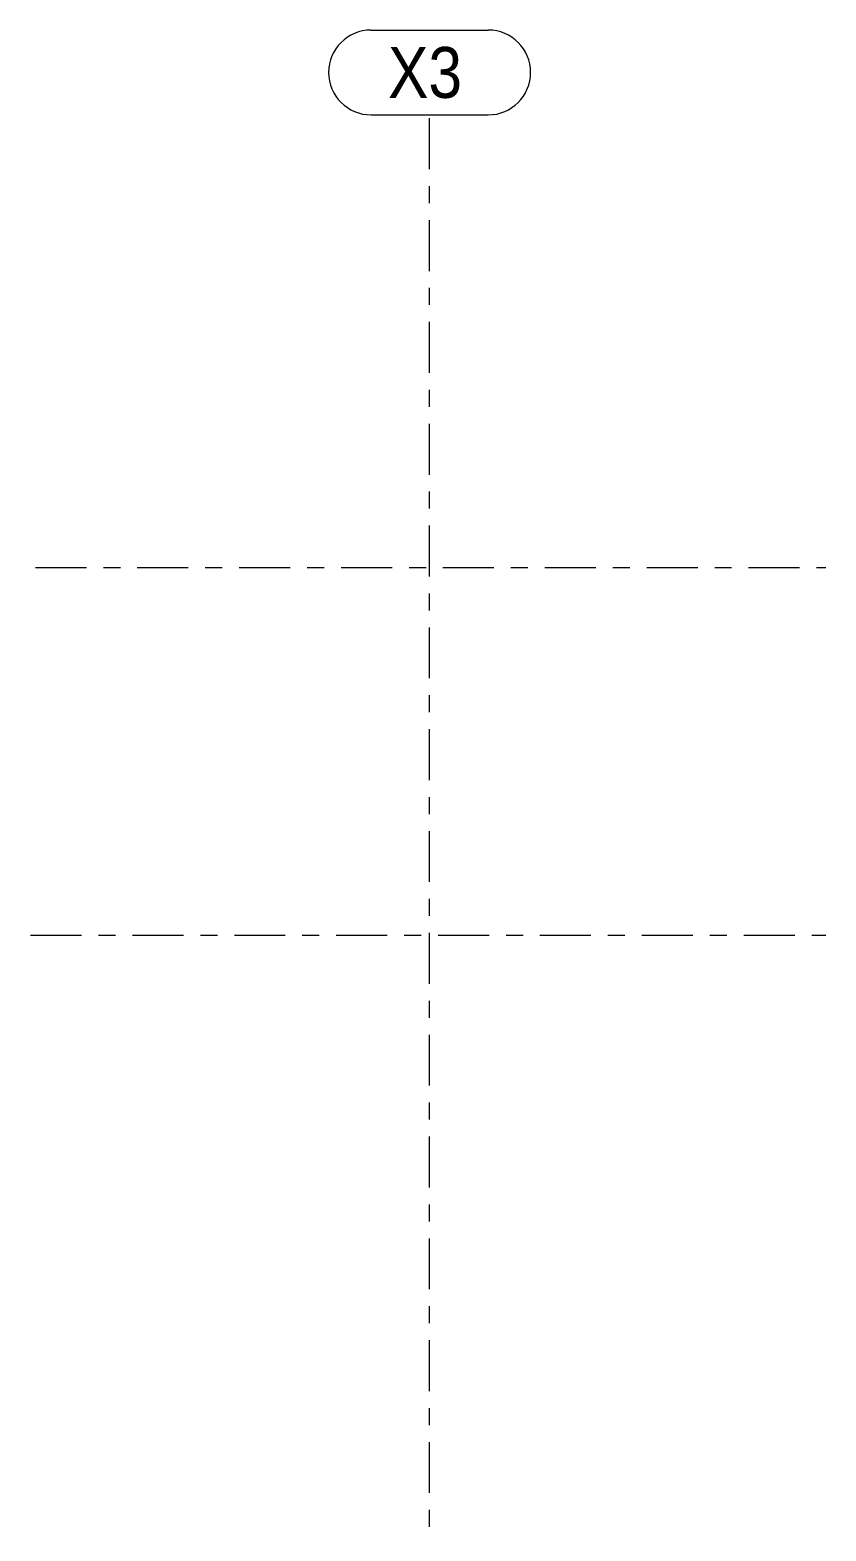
# Model space of a CAD drawing. Header units: millimetres. Extents: x -49 to 773, y -73 to 501.
# Drawn here: x 408 to 454.9, y 226.4 to 314.8 of the extents above; entities that cross this region are included whole.
import ezdxf

# ---------------------------------------------------------------- set-up
doc = ezdxf.new("R2010")
doc.units = ezdxf.units.MM
doc.linetypes.add('XKITLINE00', pattern=[0])
doc.linetypes.add('XKITLINE03', pattern=[6, 3, -1, 1, -1])
doc.layers.add('S-grid', color=1, linetype='Continuous', lineweight=0)
doc.styles.add('ARIAL', font='ARIAL.TTF')

# ---------------------------------------------------------------- blocks, each defined once
blk = doc.blocks.new('*A896')
at = {"layer": 'S-grid', "color": 1, "linetype": 'XKITLINE03', "lineweight": 0}
blk.add_line((282.351, 283.136), (454.905, 283.136), dxfattribs=at)
blk = doc.blocks.new('*A897')
at = {"layer": 'S-grid', "color": 1, "linetype": 'XKITLINE03', "lineweight": 0}
blk.add_line((-5.936, 261.47), (454.905, 261.47), dxfattribs=at)
blk = doc.blocks.new('*A1139')
at = {"layer": 'S-grid', "color": 1, "linetype": 'XKITLINE03', "lineweight": 0}
blk.add_line((431.564, 162.602), (431.564, 309.803), dxfattribs=at)
at = {"layer": 'S-grid', "color": 3, "style": 'ARIAL', "width": 0.85}
blk.add_text('X3', height=3, dxfattribs=at).set_placement((429.117, 310.803))
blk = doc.blocks.new('*A1341')
at = {"layer": 'S-grid', "color": 1, "linetype": 'XKITLINE00', "lineweight": 0}
for p, q in [((428.117, 314.803), (435.011, 314.803)), ((428.117, 309.803), (435.011, 309.803))]:
    blk.add_line(p, q, dxfattribs=at)
for centre, start, end in [((428.117, 312.303), 90, 270), ((435.011, 312.303), 270, 90)]:
    blk.add_arc(centre, 2.5, start, end, dxfattribs=at)

msp = doc.modelspace()

# ---------------------------------------------------------------- block references
at = {"lineweight": 0}
for name in ['*A1341', '*A1139', '*A896', '*A897']:
    msp.add_blockref(name, (0, 0), dxfattribs=at)

doc.saveas('drawing.dxf')
